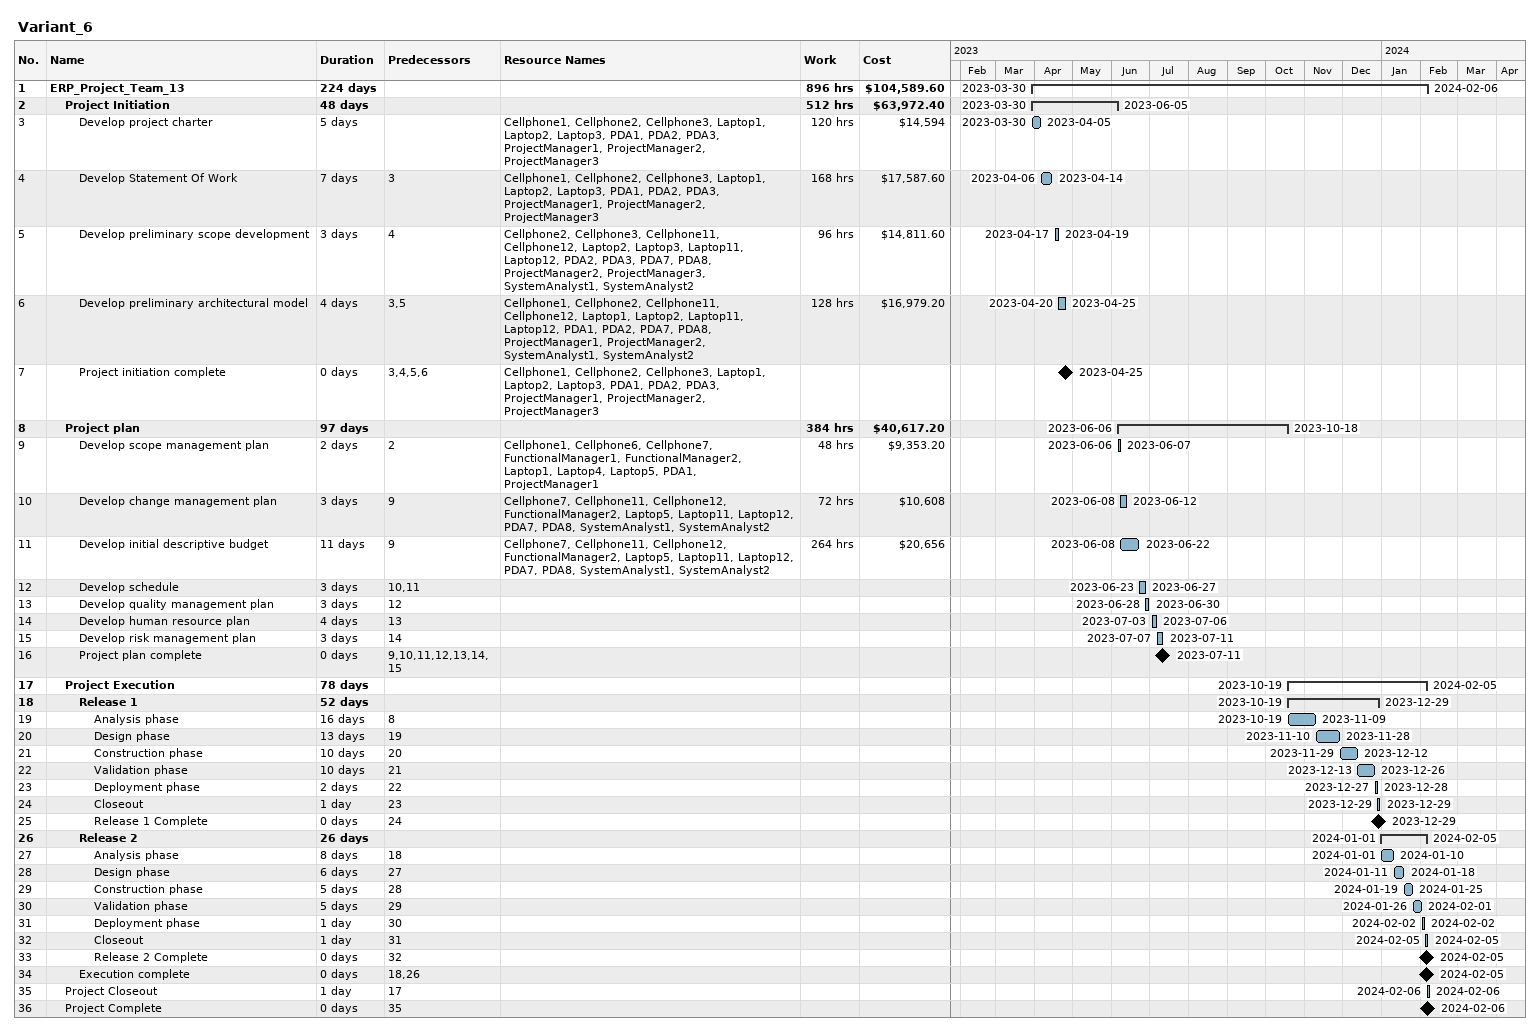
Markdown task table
Variant_6

| ID | Level | Task | Duration | Start | Finish | Predecessors | Resources | Work (h) | Cost ($) |
|---|---|---|---|---|---|---|---|---|---|
| 1 | 1 | **ERP_Project_Team_13** | 224d | 2023-03-30 | 2024-02-06 |  |  | 896 | 104589.60 |
| 2 | 2 | **Project Initiation** | 48d | 2023-03-30 | 2023-06-05 |  |  | 512 | 63972.40 |
| 3 | 3 | Develop project charter | 5d | 2023-03-30 | 2023-04-05 |  | Cellphone1, Cellphone2, Cellphone3, Laptop1, Laptop2, Laptop3, PDA1, PDA2, PDA3, ProjectManager1, ProjectManager2, ProjectManager3 | 120 | 14594 |
| 4 | 3 | Develop Statement Of Work | 7d | 2023-04-06 | 2023-04-14 | 3 | Cellphone1, Cellphone2, Cellphone3, Laptop1, Laptop2, Laptop3, PDA1, PDA2, PDA3, ProjectManager1, ProjectManager2, ProjectManager3 | 168 | 17587.60 |
| 5 | 3 | Develop preliminary scope development | 3d | 2023-04-17 | 2023-04-19 | 4 | Cellphone2, Cellphone3, Cellphone11, Cellphone12, Laptop2, Laptop3, Laptop11, Laptop12, PDA2, PDA3, PDA7, PDA8, ProjectManager2, ProjectManager3, SystemAnalyst1, SystemAnalyst2 | 96 | 14811.60 |
| 6 | 3 | Develop preliminary architectural model | 4d | 2023-04-20 | 2023-04-25 | 3, 5 | Cellphone1, Cellphone2, Cellphone11, Cellphone12, Laptop1, Laptop2, Laptop11, Laptop12, PDA1, PDA2, PDA7, PDA8, ProjectManager1, ProjectManager2, SystemAnalyst1, SystemAnalyst2 | 128 | 16979.20 |
| 7 | 3 | Project initiation complete | 0d | 2023-04-25 | 2023-04-25 | 3, 4, 5, 6 | Cellphone1, Cellphone2, Cellphone3, Laptop1, Laptop2, Laptop3, PDA1, PDA2, PDA3, ProjectManager1, ProjectManager2, ProjectManager3 |  |  |
| 8 | 2 | **Project plan** | 97d | 2023-06-06 | 2023-10-18 |  |  | 384 | 40617.20 |
| 9 | 3 | Develop scope management plan | 2d | 2023-06-06 | 2023-06-07 | 2 | Cellphone1, Cellphone6, Cellphone7, FunctionalManager1, FunctionalManager2, Laptop1, Laptop4, Laptop5, PDA1, ProjectManager1 | 48 | 9353.20 |
| 10 | 3 | Develop change management plan | 3d | 2023-06-08 | 2023-06-12 | 9 | Cellphone7, Cellphone11, Cellphone12, FunctionalManager2, Laptop5, Laptop11, Laptop12, PDA7, PDA8, SystemAnalyst1, SystemAnalyst2 | 72 | 10608 |
| 11 | 3 | Develop initial descriptive budget | 11d | 2023-06-08 | 2023-06-22 | 9 | Cellphone7, Cellphone11, Cellphone12, FunctionalManager2, Laptop5, Laptop11, Laptop12, PDA7, PDA8, SystemAnalyst1, SystemAnalyst2 | 264 | 20656 |
| 12 | 3 | Develop schedule | 3d | 2023-06-23 | 2023-06-27 | 10, 11 |  |  |  |
| 13 | 3 | Develop quality management plan | 3d | 2023-06-28 | 2023-06-30 | 12 |  |  |  |
| 14 | 3 | Develop human resource plan | 4d | 2023-07-03 | 2023-07-06 | 13 |  |  |  |
| 15 | 3 | Develop risk management plan | 3d | 2023-07-07 | 2023-07-11 | 14 |  |  |  |
| 16 | 3 | Project plan complete | 0d | 2023-07-11 | 2023-07-11 | 9, 10, 11, 12, 13, 14, 15 |  |  |  |
| 17 | 2 | **Project Execution** | 78d | 2023-10-19 | 2024-02-05 |  |  |  |  |
| 18 | 3 | **Release 1** | 52d | 2023-10-19 | 2023-12-29 |  |  |  |  |
| 19 | 4 | Analysis phase | 16d | 2023-10-19 | 2023-11-09 | 8 |  |  |  |
| 20 | 4 | Design phase | 13d | 2023-11-10 | 2023-11-28 | 19 |  |  |  |
| 21 | 4 | Construction phase | 10d | 2023-11-29 | 2023-12-12 | 20 |  |  |  |
| 22 | 4 | Validation phase | 10d | 2023-12-13 | 2023-12-26 | 21 |  |  |  |
| 23 | 4 | Deployment phase | 2d | 2023-12-27 | 2023-12-28 | 22 |  |  |  |
| 24 | 4 | Closeout | 1d | 2023-12-29 | 2023-12-29 | 23 |  |  |  |
| 25 | 4 | Release 1 Complete | 0d | 2023-12-29 | 2023-12-29 | 24 |  |  |  |
| 26 | 3 | **Release 2** | 26d | 2024-01-01 | 2024-02-05 |  |  |  |  |
| 27 | 4 | Analysis phase | 8d | 2024-01-01 | 2024-01-10 | 18 |  |  |  |
| 28 | 4 | Design phase | 6d | 2024-01-11 | 2024-01-18 | 27 |  |  |  |
| 29 | 4 | Construction phase | 5d | 2024-01-19 | 2024-01-25 | 28 |  |  |  |
| 30 | 4 | Validation phase | 5d | 2024-01-26 | 2024-02-01 | 29 |  |  |  |
| 31 | 4 | Deployment phase | 1d | 2024-02-02 | 2024-02-02 | 30 |  |  |  |
| 32 | 4 | Closeout | 1d | 2024-02-05 | 2024-02-05 | 31 |  |  |  |
| 33 | 4 | Release 2 Complete | 0d | 2024-02-05 | 2024-02-05 | 32 |  |  |  |
| 34 | 3 | Execution complete | 0d | 2024-02-05 | 2024-02-05 | 18, 26 |  |  |  |
| 35 | 2 | Project Closeout | 1d | 2024-02-06 | 2024-02-06 | 17 |  |  |  |
| 36 | 2 | Project Complete | 0d | 2024-02-06 | 2024-02-06 | 35 |  |  |  |
